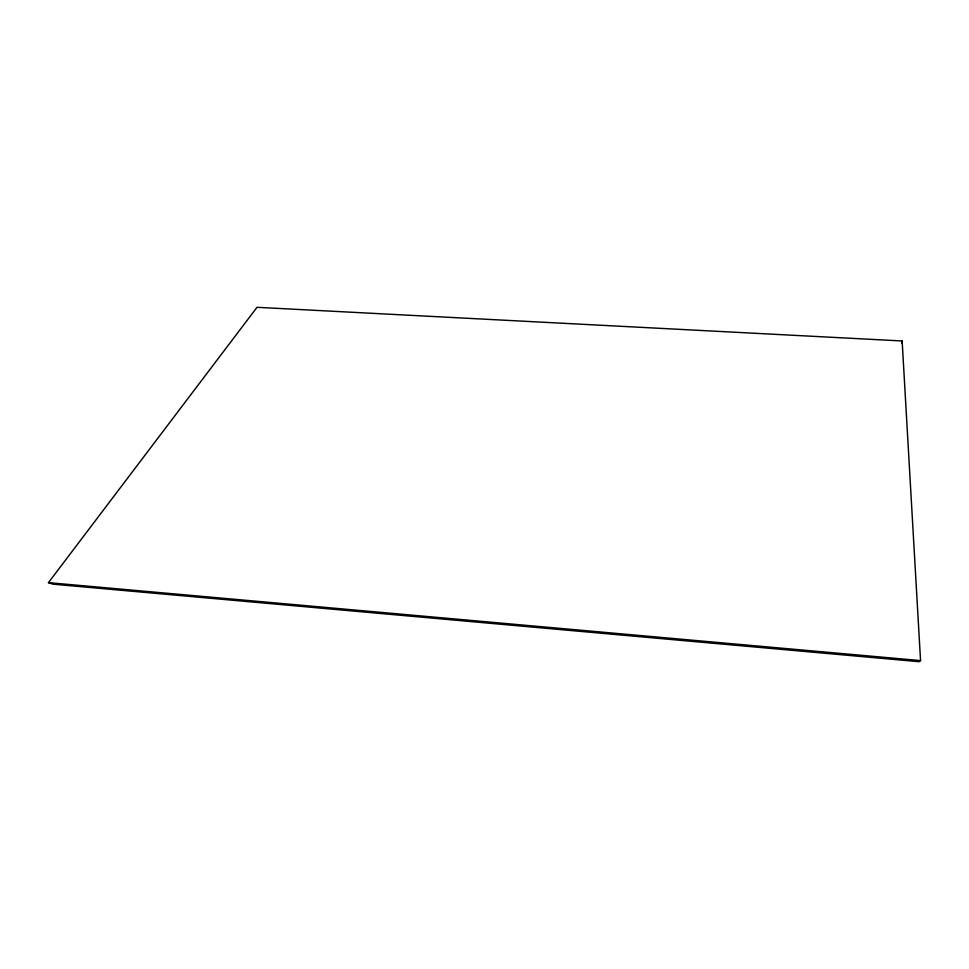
<?xml version="1.0" encoding="UTF-8"?>
<svg xmlns="http://www.w3.org/2000/svg" width="969" height="969" viewBox="0 0 969 969"><rect width="100%" height="100%" fill="white"/><g stroke="black" fill="none" stroke-linecap="round" stroke-linejoin="round"><path stroke-width="1.45" d="M901.654 343.365L902.139 340.967L257.015 307.306L48.45 582.648L52.907 584.162L919.084 661.694L920.55 660.592L902.139 340.967M48.45 582.648L920.55 660.592"/></g></svg>
